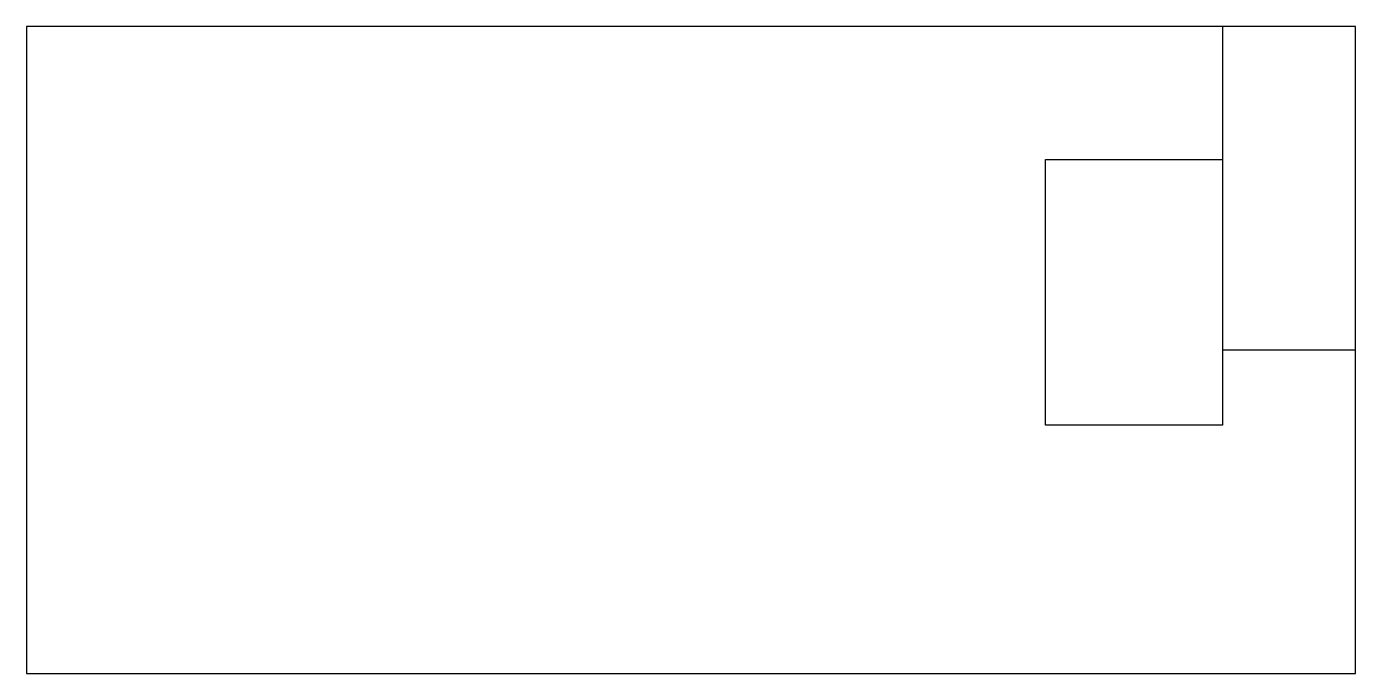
# Model space of a CAD drawing. Header units: millimetres. Extents: x -64 to 86, y -44 to 29.
import ezdxf

# ---------------------------------------------------------------- set-up
doc = ezdxf.new("R2010")
doc.units = ezdxf.units.MM
doc.layers.get('0').update_dxf_attribs({"linetype": 'CONTINUOUS'})

msp = doc.modelspace()

# ---------------------------------------------------------------- linework, layer by layer
for p, q in [((71, 29), (71, 14)), ((86, -7.5), (71, -7.5))]:
    msp.add_line(p, q)
for points in [[(86, 29), (-64, 29), (-64, -44), (86, -44)], [(51, 14), (71, 14), (71, -16), (51, -16)]]:
    msp.add_lwpolyline(points, close=True)

doc.saveas('drawing.dxf')
